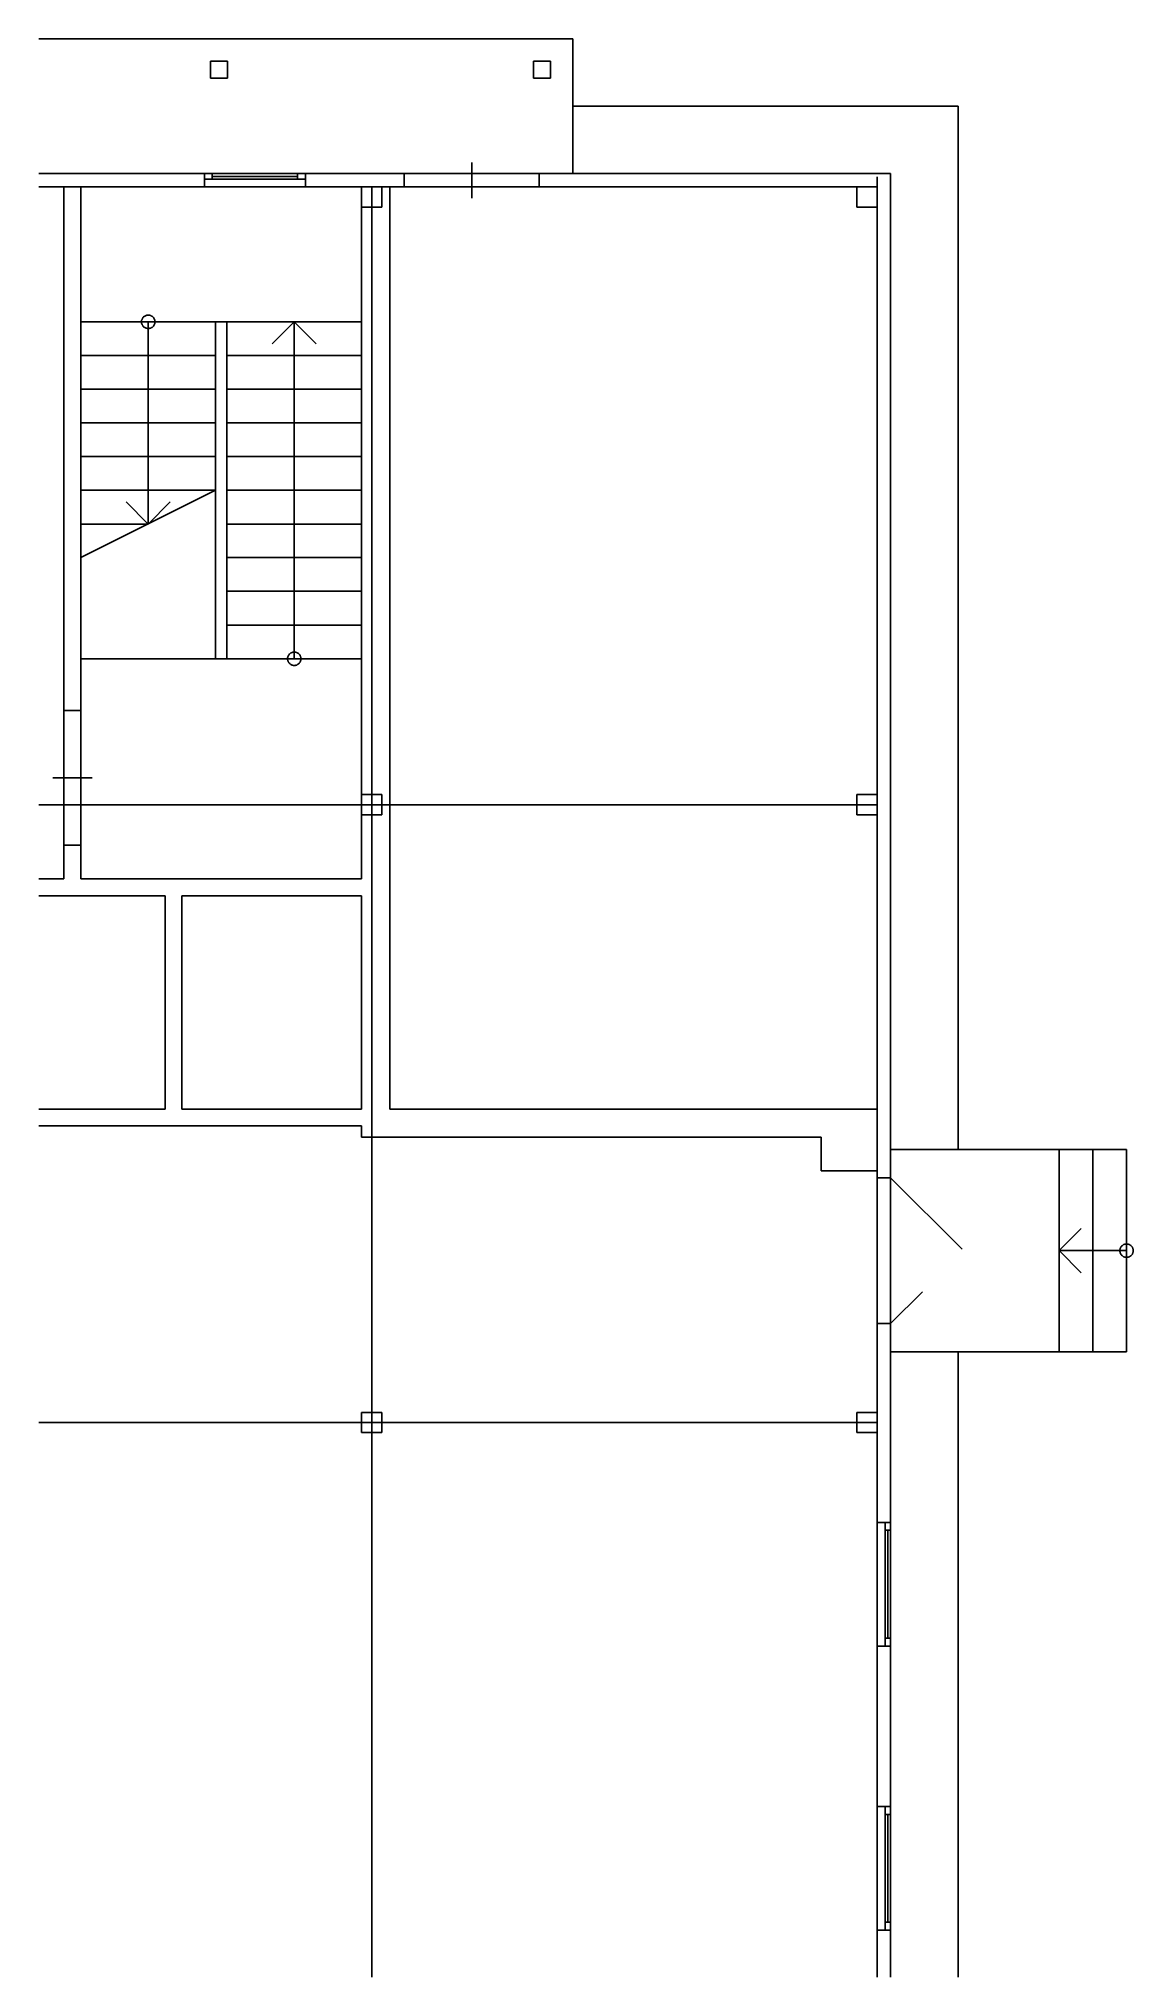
# Model space of a CAD drawing. Extents: x 0 to 1151, y 0 to 2038.
import ezdxf

# ---------------------------------------------------------------- set-up
doc = ezdxf.new("R2010")
doc.units = 0

msp = doc.modelspace()

# ---------------------------------------------------------------- linework, layer by layer
for p, q in [((0, 2038.5), (561.6, 2038.5)), ((561.6, 2038.5), (561.6, 1896.7)), ((180.7, 2014.8), (198.4, 2014.8)), ((180.7, 1997.1), (180.7, 2014.8)), ((180.7, 2014.8), (180.7, 2014.8)), ((198.4, 2014.8), (198.4, 1997.1)), ((538, 2014.8), (520.2, 2014.8)), ((520.2, 2014.8), (520.2, 1997.1)), ((538, 1997.1), (538, 2014.8)), ((538, 2014.8), (538, 2014.8)), ((198.4, 1997.1), (180.7, 1997.1)), ((520.2, 1997.1), (538, 1997.1)), ((561.6, 1967.6), (966.7, 1967.6)), ((966.7, 870.4), (966.7, 1967.6)), ((0, 1896.7), (182.4, 1896.7)), ((174.2, 1882.6), (174.2, 1896.7)), ((174.2, 1882.6), (174.2, 1896.7)), ((174.2, 1896.7), (280.5, 1896.7)), ((174.2, 1896.7), (174.2, 1896.7)), ((182.4, 1896.7), (182.4, 1890.8)), ((272.2, 1896.7), (384.4, 1896.7)), ((272.2, 1890.8), (272.2, 1896.7)), ((272.2, 1896.7), (272.2, 1896.7)), ((280.5, 1882.6), (280.5, 1896.7)), ((280.5, 1896.7), (280.5, 1882.6)), ((384.4, 1882.6), (384.4, 1896.7)), ((384.4, 1896.7), (526.1, 1896.7)), ((384.4, 1882.6), (384.4, 1896.7)), ((384.4, 1896.7), (384.4, 1896.7)), ((455.3, 1908.5), (455.3, 1870.7)), ((526.1, 1882.6), (526.1, 1896.7)), ((526.1, 1896.7), (895.8, 1896.7)), ((526.1, 1896.7), (526.1, 1882.6)), ((895.8, 840.8), (895.8, 1896.7)), ((0, 1882.6), (881.7, 1882.6)), ((0, 1882.6), (174.2, 1882.6)), ((26.5, 1332.2), (26.5, 1882.6)), ((44.3, 1332.2), (44.3, 1882.6)), ((182.4, 1890.8), (174.2, 1890.8)), ((280.5, 1882.6), (174.2, 1882.6)), ((174.2, 1882.6), (174.2, 1882.6)), ((272.2, 1893.8), (182.4, 1893.8)), ((182.4, 1893.8), (182.4, 1890.8)), ((182.4, 1890.8), (272.2, 1890.8)), ((272.2, 1890.8), (272.2, 1893.8)), ((272.2, 1893.8), (272.2, 1893.8)), ((280.5, 1890.8), (272.2, 1890.8)), ((280.5, 1882.6), (384.4, 1882.6)), ((339.5, 1882.6), (360.8, 1882.6)), ((339.5, 1861.3), (339.5, 1882.6)), ((339.5, 1882.6), (339.5, 1882.6)), ((350.2, 1882.6), (350.2, 0)), ((360.8, 1882.6), (360.8, 1861.3)), ((369.1, 1882.6), (369.1, 912.9)), ((526.1, 1882.6), (384.4, 1882.6)), ((526.1, 1882.6), (881.7, 1882.6)), ((860.4, 1882.6), (881.7, 1882.6)), ((860.4, 1861.3), (860.4, 1882.6)), ((860.4, 1882.6), (860.4, 1882.6)), ((881.7, 1893.2), (881.7, 0)), ((881.7, 840.8), (881.7, 1882.6)), ((881.7, 1882.6), (881.7, 1861.3)), ((339.5, 1243.6), (339.5, 1861.3)), ((360.8, 1861.3), (339.5, 1861.3)), ((881.7, 1861.3), (860.4, 1861.3)), ((44.3, 1740.8), (339.5, 1740.8)), ((108.2, 1742.4), (108.1, 1741.9)), ((108.1, 1741.9), (108.1, 1741.4)), ((108.1, 1741.4), (108.1, 1740.8)), ((108.1, 1740.8), (108.1, 1740.3)), ((108.1, 1740.3), (108.1, 1739.8)), ((108.1, 1739.8), (108.2, 1739.3)), ((108.4, 1742.9), (108.2, 1742.4)), ((108.2, 1739.3), (108.4, 1738.7)), ((108.6, 1743.4), (108.4, 1742.9)), ((108.4, 1738.7), (108.6, 1738.2)), ((108.8, 1743.9), (108.6, 1743.4)), ((108.6, 1738.2), (108.8, 1737.8)), ((109, 1744.4), (108.8, 1743.9)), ((108.8, 1737.8), (109, 1737.3)), ((109.3, 1744.8), (109, 1744.4)), ((109, 1737.3), (109.3, 1736.9)), ((109.6, 1745.2), (109.3, 1744.8)), ((109.3, 1736.9), (109.6, 1736.4)), ((109.9, 1745.6), (109.6, 1745.2)), ((109.6, 1736.4), (109.9, 1736)), ((110.3, 1746), (109.9, 1745.6)), ((109.9, 1736), (110.3, 1735.7)), ((110.7, 1746.3), (110.3, 1746)), ((110.3, 1735.7), (110.7, 1735.3)), ((111.1, 1746.7), (110.7, 1746.3)), ((110.7, 1735.3), (111.1, 1735)), ((111.6, 1746.9), (111.1, 1746.7)), ((111.1, 1735), (111.6, 1734.7)), ((112.1, 1747.2), (111.6, 1746.9)), ((111.6, 1734.7), (112.1, 1734.5)), ((112.5, 1747.4), (112.1, 1747.2)), ((112.1, 1734.5), (112.5, 1734.3)), ((113, 1747.6), (112.5, 1747.4)), ((112.5, 1734.3), (113, 1734.1)), ((113.5, 1747.7), (113, 1747.6)), ((113, 1734.1), (113.5, 1734)), ((114.1, 1747.8), (113.5, 1747.7)), ((113.5, 1734), (114.1, 1733.9)), ((114.6, 1747.9), (114.1, 1747.8)), ((114.1, 1733.9), (114.6, 1733.8)), ((115.1, 1747.9), (114.6, 1747.9)), ((114.6, 1733.8), (115.1, 1733.8)), ((115.6, 1747.9), (115.1, 1747.9)), ((115.1, 1740.8), (115.1, 1528.2)), ((115.1, 1733.8), (115.6, 1733.8)), ((116.2, 1747.8), (115.6, 1747.9)), ((115.6, 1733.8), (116.2, 1733.9)), ((116.7, 1747.7), (116.2, 1747.8)), ((116.2, 1733.9), (116.7, 1734)), ((117.2, 1747.6), (116.7, 1747.7)), ((116.7, 1734), (117.2, 1734.1)), ((117.7, 1747.4), (117.2, 1747.6)), ((117.2, 1734.1), (117.7, 1734.3)), ((118.2, 1747.2), (117.7, 1747.4)), ((117.7, 1734.3), (118.2, 1734.5)), ((118.6, 1746.9), (118.2, 1747.2)), ((118.2, 1734.5), (118.6, 1734.7)), ((119.1, 1746.7), (118.6, 1746.9)), ((118.6, 1734.7), (119.1, 1735)), ((119.5, 1746.3), (119.1, 1746.7)), ((119.1, 1735), (119.5, 1735.3)), ((119.9, 1746), (119.5, 1746.3)), ((119.5, 1735.3), (119.9, 1735.7)), ((120.3, 1745.6), (119.9, 1746)), ((119.9, 1735.7), (120.3, 1736)), ((120.6, 1745.2), (120.3, 1745.6)), ((120.3, 1736), (120.6, 1736.4)), ((120.9, 1744.8), (120.6, 1745.2)), ((120.6, 1736.4), (120.9, 1736.9)), ((121.2, 1744.4), (120.9, 1744.8)), ((120.9, 1736.9), (121.2, 1737.3)), ((121.5, 1743.9), (121.2, 1744.4)), ((121.2, 1737.3), (121.5, 1737.8)), ((121.7, 1743.4), (121.5, 1743.9)), ((121.5, 1737.8), (121.7, 1738.2)), ((121.9, 1742.9), (121.7, 1743.4)), ((121.7, 1738.2), (121.9, 1738.7)), ((122, 1742.4), (121.9, 1742.9)), ((121.9, 1738.7), (122, 1739.3)), ((122.1, 1741.9), (122, 1742.4)), ((122, 1739.3), (122.1, 1739.8)), ((122.1, 1741.4), (122.1, 1741.9)), ((122.2, 1740.8), (122.1, 1741.4)), ((122.1, 1740.3), (122.2, 1740.8)), ((122.1, 1739.8), (122.1, 1740.3)), ((186, 1386.5), (186, 1740.8)), ((197.8, 1386.5), (197.8, 1740.8)), ((245.5, 1717.7), (268.7, 1740.8)), ((268.7, 1386.5), (268.7, 1740.8)), ((291.8, 1717.7), (268.7, 1740.8)), ((44.3, 1705.4), (186, 1705.4)), ((197.8, 1705.4), (339.5, 1705.4)), ((44.3, 1670), (186, 1670)), ((197.8, 1670), (339.5, 1670)), ((44.3, 1634.5), (186, 1634.5)), ((197.8, 1634.5), (339.5, 1634.5)), ((44.3, 1599.1), (186, 1599.1)), ((197.8, 1599.1), (339.5, 1599.1)), ((44.3, 1563.7), (186, 1563.7)), ((44.3, 1492.8), (186, 1563.7)), ((92, 1551.4), (115.1, 1528.2)), ((138.3, 1551.4), (115.1, 1528.2)), ((197.8, 1563.7), (339.5, 1563.7)), ((44.3, 1528.2), (115.1, 1528.2)), ((197.8, 1528.2), (339.5, 1528.2)), ((197.8, 1492.8), (339.5, 1492.8)), ((197.8, 1457.4), (339.5, 1457.4)), ((197.8, 1421.9), (339.5, 1421.9)), ((44.3, 1386.5), (339.5, 1386.5)), ((261.7, 1387.5), (261.6, 1387)), ((261.6, 1387), (261.6, 1386.5)), ((261.6, 1386.5), (261.6, 1386)), ((261.8, 1388.1), (261.7, 1387.5)), ((261.9, 1388.6), (261.8, 1388.1)), ((262.1, 1389.1), (261.9, 1388.6)), ((262.3, 1389.6), (262.1, 1389.1)), ((262.6, 1390), (262.3, 1389.6)), ((262.8, 1390.5), (262.6, 1390)), ((263.1, 1390.9), (262.8, 1390.5)), ((263.5, 1391.3), (263.1, 1390.9)), ((263.9, 1391.7), (263.5, 1391.3)), ((264.3, 1392), (263.9, 1391.7)), ((264.7, 1392.3), (264.3, 1392)), ((265.1, 1392.6), (264.7, 1392.3)), ((265.6, 1392.8), (265.1, 1392.6)), ((266.1, 1393.1), (265.6, 1392.8)), ((266.6, 1393.2), (266.1, 1393.1)), ((267.1, 1393.4), (266.6, 1393.2)), ((267.6, 1393.5), (267.1, 1393.4)), ((268.1, 1393.5), (267.6, 1393.5)), ((268.7, 1393.5), (268.1, 1393.5)), ((269.2, 1393.5), (268.7, 1393.5)), ((269.7, 1393.5), (269.2, 1393.5)), ((270.2, 1393.4), (269.7, 1393.5)), ((270.7, 1393.2), (270.2, 1393.4)), ((271.2, 1393.1), (270.7, 1393.2)), ((271.7, 1392.8), (271.2, 1393.1)), ((272.2, 1392.6), (271.7, 1392.8)), ((272.6, 1392.3), (272.2, 1392.6)), ((273.1, 1392), (272.6, 1392.3)), ((273.5, 1391.7), (273.1, 1392)), ((273.8, 1391.3), (273.5, 1391.7)), ((274.2, 1390.9), (273.8, 1391.3)), ((274.5, 1390.5), (274.2, 1390.9)), ((274.8, 1390), (274.5, 1390.5)), ((275, 1389.6), (274.8, 1390)), ((275.2, 1389.1), (275, 1389.6)), ((275.4, 1388.6), (275.2, 1389.1)), ((275.5, 1388.1), (275.4, 1388.6)), ((275.6, 1387.5), (275.5, 1388.1)), ((275.7, 1387), (275.6, 1387.5)), ((275.7, 1386.5), (275.7, 1387)), ((275.7, 1386), (275.7, 1386.5)), ((261.6, 1386), (261.7, 1385.4)), ((261.7, 1385.4), (261.8, 1384.9)), ((261.8, 1384.9), (261.9, 1384.4)), ((261.9, 1384.4), (262.1, 1383.9)), ((262.1, 1383.9), (262.3, 1383.4)), ((262.3, 1383.4), (262.6, 1383)), ((262.6, 1383), (262.8, 1382.5)), ((262.8, 1382.5), (263.1, 1382.1)), ((263.1, 1382.1), (263.5, 1381.7)), ((263.5, 1381.7), (263.9, 1381.3)), ((263.9, 1381.3), (264.3, 1381)), ((264.3, 1381), (264.7, 1380.7)), ((264.7, 1380.7), (265.1, 1380.4)), ((265.1, 1380.4), (265.6, 1380.1)), ((265.6, 1380.1), (266.1, 1379.9)), ((266.1, 1379.9), (266.6, 1379.8)), ((266.6, 1379.8), (267.1, 1379.6)), ((267.1, 1379.6), (267.6, 1379.5)), ((267.6, 1379.5), (268.1, 1379.5)), ((268.1, 1379.5), (268.7, 1379.4)), ((268.7, 1379.4), (269.2, 1379.5)), ((269.2, 1379.5), (269.7, 1379.5)), ((269.7, 1379.5), (270.2, 1379.6)), ((270.2, 1379.6), (270.7, 1379.8)), ((270.7, 1379.8), (271.2, 1379.9)), ((271.2, 1379.9), (271.7, 1380.1)), ((271.7, 1380.1), (272.2, 1380.4)), ((272.2, 1380.4), (272.6, 1380.7)), ((272.6, 1380.7), (273.1, 1381)), ((273.1, 1381), (273.5, 1381.3)), ((273.5, 1381.3), (273.8, 1381.7)), ((273.8, 1381.7), (274.2, 1382.1)), ((274.2, 1382.1), (274.5, 1382.5)), ((274.5, 1382.5), (274.8, 1383)), ((274.8, 1383), (275, 1383.4)), ((275, 1383.4), (275.2, 1383.9)), ((275.2, 1383.9), (275.4, 1384.4)), ((275.4, 1384.4), (275.5, 1384.9)), ((275.5, 1384.9), (275.6, 1385.4)), ((275.6, 1385.4), (275.7, 1386)), ((44.3, 1332.2), (26.5, 1332.2)), ((26.5, 1332.2), (26.5, 1190.4)), ((44.3, 1332.2), (26.5, 1332.2)), ((26.5, 1332.2), (26.5, 1332.2)), ((44.3, 1190.4), (44.3, 1332.2)), ((14.7, 1261.3), (56.1, 1261.3)), ((339.5, 1243.6), (360.8, 1243.6)), ((339.5, 1222.3), (339.5, 1243.6)), ((339.5, 1243.6), (339.5, 1243.6)), ((360.8, 1243.6), (360.8, 1222.3)), ((860.4, 1243.6), (881.7, 1243.6)), ((860.4, 1222.3), (860.4, 1243.6)), ((860.4, 1243.6), (860.4, 1243.6)), ((881.7, 1243.6), (881.7, 1222.3)), ((0, 1233), (881.7, 1233)), ((339.5, 1222.3), (339.5, 1155)), ((360.8, 1222.3), (339.5, 1222.3)), ((881.7, 1222.3), (860.4, 1222.3)), ((26.5, 1155), (26.5, 1190.4)), ((44.3, 1190.4), (26.5, 1190.4)), ((26.5, 1190.4), (44.3, 1190.4)), ((44.3, 1155), (44.3, 1190.4)), ((26.5, 1155), (0, 1155)), ((339.5, 1155), (44.3, 1155)), ((132.8, 1137.3), (0, 1137.3)), ((132.8, 912.9), (132.8, 1137.3)), ((150.6, 912.9), (150.6, 1137.3)), ((339.5, 1137.3), (150.6, 1137.3)), ((339.5, 1137.3), (339.5, 912.9)), ((132.8, 912.9), (0, 912.9)), ((339.5, 912.9), (150.6, 912.9)), ((881.7, 912.9), (369.1, 912.9)), ((339.5, 895.2), (0, 895.2)), ((339.5, 895.2), (339.5, 883.3)), ((822.6, 883.3), (339.5, 883.3)), ((822.6, 847.9), (822.6, 883.3)), ((1143.9, 870.4), (895.8, 870.4)), ((1073, 870.4), (1073, 657.8)), ((1073, 657.8), (1073, 870.4)), ((1108.4, 870.4), (1108.4, 657.8)), ((1143.9, 870.4), (1143.9, 657.8)), ((881.7, 847.9), (822.6, 847.9)), ((881.7, 840.8), (895.8, 840.8)), ((895.8, 840.8), (895.8, 687.3)), ((895.8, 840.8), (971, 765.7)), ((1096.2, 787.2), (1073, 764.1)), ((1143.9, 764.1), (1073, 764.1)), ((1096.2, 740.9), (1073, 764.1)), ((1136.9, 765.1), (1136.8, 764.6)), ((1136.8, 764.6), (1136.8, 764.1)), ((1136.8, 764.1), (1136.8, 763.5)), ((1136.8, 763.5), (1136.9, 763)), ((1137, 765.6), (1136.9, 765.1)), ((1136.9, 763), (1137, 762.5)), ((1137.1, 766.1), (1137, 765.6)), ((1137, 762.5), (1137.1, 762)), ((1137.3, 766.6), (1137.1, 766.1)), ((1137.1, 762), (1137.3, 761.5)), ((1137.5, 767.1), (1137.3, 766.6)), ((1137.3, 761.5), (1137.5, 761)), ((1137.8, 767.6), (1137.5, 767.1)), ((1137.5, 761), (1137.8, 760.5)), ((1138, 768), (1137.8, 767.6)), ((1137.8, 760.5), (1138, 760.1)), ((1138.3, 768.5), (1138, 768)), ((1138, 760.1), (1138.3, 759.7)), ((1138.7, 768.8), (1138.3, 768.5)), ((1138.3, 759.7), (1138.7, 759.3)), ((1139.1, 769.2), (1138.7, 768.8)), ((1138.7, 759.3), (1139.1, 758.9)), ((1139.5, 769.6), (1139.1, 769.2)), ((1139.1, 758.9), (1139.5, 758.5)), ((1139.9, 769.9), (1139.5, 769.6)), ((1139.5, 758.5), (1139.9, 758.2)), ((1140.3, 770.2), (1139.9, 769.9)), ((1139.9, 758.2), (1140.3, 757.9)), ((1140.8, 770.4), (1140.3, 770.2)), ((1140.3, 757.9), (1140.8, 757.7)), ((1141.3, 770.6), (1140.8, 770.4)), ((1140.8, 757.7), (1141.3, 757.5)), ((1141.8, 770.8), (1141.3, 770.6)), ((1141.3, 757.5), (1141.8, 757.3)), ((1142.3, 770.9), (1141.8, 770.8)), ((1141.8, 757.3), (1142.3, 757.2)), ((1142.8, 771), (1142.3, 770.9)), ((1142.3, 757.2), (1142.8, 757.1)), ((1143.3, 771.1), (1142.8, 771)), ((1142.8, 757.1), (1143.3, 757)), ((1143.9, 771.1), (1143.3, 771.1)), ((1143.3, 757), (1143.9, 757)), ((1144.4, 771.1), (1143.9, 771.1)), ((1143.9, 757), (1144.4, 757)), ((1144.9, 771), (1144.4, 771.1)), ((1144.4, 757), (1144.9, 757.1)), ((1145.4, 770.9), (1144.9, 771)), ((1144.9, 757.1), (1145.4, 757.2)), ((1145.9, 770.8), (1145.4, 770.9)), ((1145.4, 757.2), (1145.9, 757.3)), ((1146.4, 770.6), (1145.9, 770.8)), ((1145.9, 757.3), (1146.4, 757.5)), ((1146.9, 770.4), (1146.4, 770.6)), ((1146.4, 757.5), (1146.9, 757.7)), ((1147.4, 770.2), (1146.9, 770.4)), ((1146.9, 757.7), (1147.4, 757.9)), ((1147.8, 769.9), (1147.4, 770.2)), ((1147.4, 757.9), (1147.8, 758.2)), ((1148.3, 769.6), (1147.8, 769.9)), ((1147.8, 758.2), (1148.3, 758.5)), ((1148.7, 769.2), (1148.3, 769.6)), ((1148.3, 758.5), (1148.7, 758.9)), ((1149, 768.8), (1148.7, 769.2)), ((1148.7, 758.9), (1149, 759.3)), ((1149.4, 768.5), (1149, 768.8)), ((1149, 759.3), (1149.4, 759.7)), ((1149.7, 768), (1149.4, 768.5)), ((1149.4, 759.7), (1149.7, 760.1)), ((1150, 767.6), (1149.7, 768)), ((1149.7, 760.1), (1150, 760.5)), ((1150.2, 767.1), (1150, 767.6)), ((1150, 760.5), (1150.2, 761)), ((1150.4, 766.6), (1150.2, 767.1)), ((1150.2, 761), (1150.4, 761.5)), ((1150.6, 766.1), (1150.4, 766.6)), ((1150.4, 761.5), (1150.6, 762)), ((1150.7, 765.6), (1150.6, 766.1)), ((1150.6, 762), (1150.7, 762.5)), ((1150.8, 765.1), (1150.7, 765.6)), ((1150.7, 762.5), (1150.8, 763)), ((1150.9, 764.6), (1150.8, 765.1)), ((1150.8, 763), (1150.9, 763.5)), ((1150.9, 764.1), (1150.9, 764.6)), ((1150.9, 763.5), (1150.9, 764.1)), ((895.8, 687.3), (929.2, 720.7)), ((881.7, 478.2), (881.7, 687.3)), ((881.7, 687.3), (895.8, 687.3)), ((895.8, 470), (895.8, 687.3)), ((895.8, 657.8), (1143.9, 657.8)), ((966.7, 0), (966.7, 657.8)), ((339.5, 594), (360.8, 594)), ((339.5, 572.7), (339.5, 594)), ((339.5, 594), (339.5, 594)), ((360.8, 594), (360.8, 572.7)), ((860.4, 594), (881.7, 594)), ((860.4, 572.7), (860.4, 594)), ((860.4, 594), (860.4, 594)), ((881.7, 594), (881.7, 572.7)), ((0, 583.3), (881.7, 583.3)), ((360.8, 572.7), (339.5, 572.7)), ((881.7, 572.7), (860.4, 572.7)), ((881.7, 478.2), (895.8, 478.2)), ((881.7, 478.2), (895.8, 478.2)), ((881.7, 348.3), (881.7, 478.2)), ((881.7, 478.2), (881.7, 478.2)), ((889.9, 478.2), (889.9, 470)), ((889.9, 470), (889.9, 356.6)), ((892.9, 470), (889.9, 470)), ((889.9, 470), (889.9, 470)), ((889.9, 470), (895.8, 470)), ((892.9, 356.6), (892.9, 470)), ((895.8, 478.2), (895.8, 348.3)), ((895.8, 470), (895.8, 470)), ((881.7, 348.3), (895.8, 348.3)), ((881.7, 179.4), (881.7, 348.3)), ((895.8, 348.3), (881.7, 348.3)), ((889.9, 356.6), (892.9, 356.6)), ((895.8, 356.6), (889.9, 356.6)), ((889.9, 356.6), (889.9, 348.3)), ((895.8, 171.1), (895.8, 356.6)), ((895.8, 348.3), (895.8, 348.3)), ((881.7, 179.4), (895.8, 179.4)), ((881.7, 179.4), (895.8, 179.4)), ((881.7, 49.5), (881.7, 179.4)), ((881.7, 179.4), (881.7, 179.4)), ((889.9, 179.4), (889.9, 171.1)), ((889.9, 171.1), (895.8, 171.1)), ((889.9, 171.1), (889.9, 57.8)), ((892.9, 171.1), (889.9, 171.1)), ((889.9, 171.1), (889.9, 171.1)), ((892.9, 57.8), (892.9, 171.1)), ((895.8, 179.4), (895.8, 49.5)), ((895.8, 171.1), (895.8, 171.1)), ((881.7, 49.5), (895.8, 49.5)), ((881.7, 0), (881.7, 49.5)), ((895.8, 49.5), (881.7, 49.5)), ((889.9, 57.8), (892.9, 57.8)), ((895.8, 57.8), (889.9, 57.8)), ((889.9, 57.8), (889.9, 49.5)), ((895.8, 0), (895.8, 57.8)), ((895.8, 49.5), (895.8, 49.5))]:
    msp.add_line(p, q)

doc.saveas('drawing.dxf')
